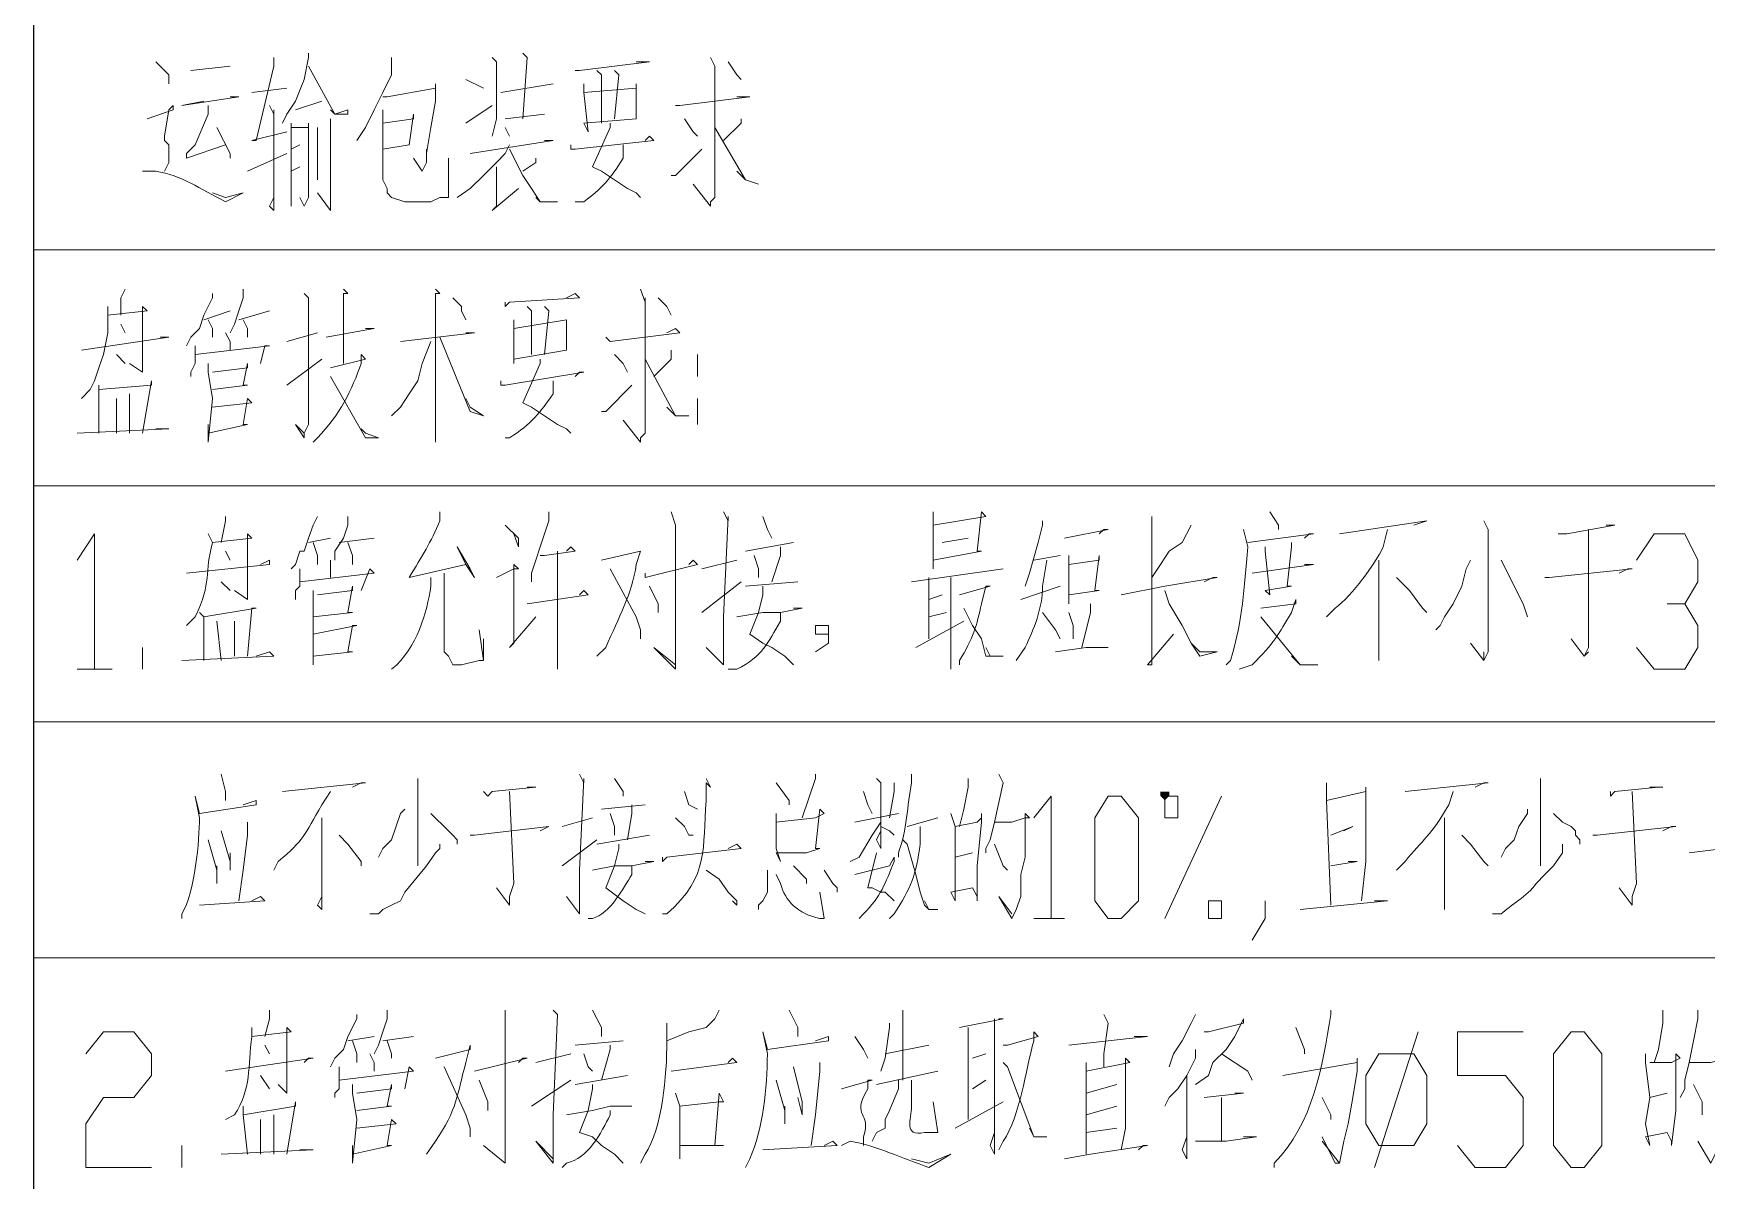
# Model space of a CAD drawing. Header units: millimetres. Extents: x 1435 to 2259, y 1083 to 2249.
# Drawn here: x 2074.3 to 2143.3, y 1800 to 1847.2 of the extents above; entities that cross this region are included whole.
import ezdxf

# ---------------------------------------------------------------- set-up
doc = ezdxf.new("R2010")
doc.units = ezdxf.units.MM
doc.layers.add('1', color=7, linetype='Continuous')

msp = doc.modelspace()

# ---------------------------------------------------------------- hatches: boundary and pattern name
h = msp.add_hatch(color=0)
h.dxf.hatch_style = 2
h.paths.add_polyline_path([(2120.965, 1815.619), (2120.785, 1815.799), (2120.785, 1815.979), (2120.965, 1815.979), (2121.145, 1815.979), (2121.145, 1815.799)])

# ---------------------------------------------------------------- linework, layer by layer
at = {"layer": '1', "color": 0, "lineweight": 25}
msp.add_lwpolyline([(2240.665, 1828.579), (2240.665, 2230.699), (2074.345, 2230.699), (2074.345, 1760.539)], dxfattribs=at)
at = {"layer": '1', "color": 0, "lineweight": 9}
for points in [[(2084.245, 1846.219), (2084.245, 1845.859), (2083.525, 1842.799), (2083.345, 1842.799), (2084.785, 1843.159)], [(2085.685, 1846.399), (2085.685, 1846.219), (2085.505, 1845.319), (2085.145, 1844.419), (2084.785, 1843.879), (2084.605, 1843.519)], [(2089.105, 1846.219), (2089.105, 1845.499), (2088.745, 1844.779), (2088.385, 1844.059), (2088.025, 1843.339), (2087.665, 1842.799)], [(2093.245, 1846.219), (2093.425, 1846.039), (2093.425, 1846.039), (2093.425, 1843.699), (2093.245, 1842.979)], [(2094.505, 1846.399), (2094.685, 1846.219), (2094.685, 1846.219), (2094.505, 1843.699)], [(2102.245, 1846.219), (2102.425, 1845.859), (2102.425, 1845.859), (2102.425, 1840.459), (2102.245, 1840.279), (2102.245, 1840.099), (2101.525, 1840.999)], [(2079.385, 1846.039), (2079.925, 1845.499), (2079.925, 1845.139)], [(2080.825, 1845.679), (2082.445, 1845.859)], [(2085.685, 1845.859), (2086.765, 1843.879), (2087.305, 1844.059), (2087.305, 1843.879), (2086.765, 1843.879), (2086.585, 1844.059)], [(2096.665, 1845.679), (2096.665, 1845.679), (2096.845, 1845.679), (2099.725, 1846.039), (2099.545, 1846.039), (2099.185, 1846.039)], [(2097.565, 1845.679), (2097.745, 1845.499), (2097.745, 1843.519)], [(2098.285, 1845.679), (2098.465, 1845.499), (2098.285, 1843.699)], [(2102.965, 1846.039), (2103.325, 1845.499), (2103.505, 1845.319)], [(2083.345, 1844.779), (2084.785, 1844.959)], [(2088.745, 1844.599), (2088.925, 1844.599), (2090.905, 1844.959), (2090.905, 1845.139), (2090.905, 1844.419), (2090.725, 1843.339), (2090.545, 1842.259), (2090.545, 1842.439), (2090.545, 1841.899), (2090.365, 1841.539), (2090.005, 1842.079), (2090.365, 1841.539)], [(2092.165, 1845.319), (2092.885, 1844.959)], [(2093.605, 1844.779), (2095.765, 1845.139)], [(2097.025, 1845.139), (2097.025, 1844.779), (2097.205, 1843.159), (2097.025, 1843.519), (2099.185, 1843.699), (2099.185, 1843.699), (2099.185, 1845.139), (2099.185, 1844.959), (2097.025, 1844.779)], [(2079.025, 1843.699), (2080.105, 1844.059), (2080.105, 1844.239), (2079.925, 1844.059), (2079.745, 1842.979), (2079.745, 1842.979), (2079.745, 1842.799), (2079.925, 1842.619), (2079.925, 1842.259), (2079.925, 1841.899), (2079.745, 1841.539)], [(2081.365, 1844.419), (2080.465, 1844.239), (2082.805, 1844.599), (2082.805, 1844.599), (2082.445, 1844.599)], [(2082.265, 1842.619), (2080.645, 1842.079), (2080.645, 1842.259), (2081.005, 1842.619), (2081.545, 1843.879), (2081.545, 1844.239)], [(2084.065, 1844.239), (2084.245, 1843.879), (2084.245, 1844.059), (2084.245, 1839.919), (2084.065, 1840.099), (2084.245, 1840.459)], [(2086.225, 1844.419), (2085.145, 1844.059)], [(2092.165, 1843.519), (2093.245, 1844.239)], [(2100.805, 1844.239), (2100.985, 1844.239), (2100.985, 1844.239), (2103.865, 1844.599), (2103.685, 1844.599), (2103.325, 1844.599)], [(2084.965, 1843.519), (2084.965, 1843.339), (2084.965, 1840.099), (2084.965, 1840.279)], [(2084.965, 1843.339), (2085.685, 1843.339), (2085.685, 1843.519), (2085.685, 1843.519), (2085.685, 1840.459), (2085.505, 1840.099), (2085.325, 1840.459)], [(2086.585, 1843.699), (2086.585, 1840.459), (2086.585, 1839.919), (2086.045, 1840.639)], [(2088.745, 1844.059), (2088.745, 1843.699), (2088.745, 1841.179), (2088.925, 1840.819), (2088.925, 1840.639), (2089.105, 1840.459), (2089.645, 1840.279), (2090.005, 1840.279), (2090.725, 1840.279), (2091.085, 1840.459), (2091.445, 1840.459), (2091.445, 1840.459), (2091.445, 1842.079), (2091.445, 1840.459)], [(2088.745, 1843.519), (2090.005, 1843.699), (2090.005, 1843.879), (2089.825, 1842.619), (2089.825, 1842.619), (2088.745, 1842.439)], [(2093.785, 1843.699), (2095.405, 1843.879)], [(2098.105, 1843.519), (2098.105, 1843.339), (2097.385, 1841.719), (2097.745, 1841.539), (2098.285, 1841.179), (2098.825, 1840.819), (2099.185, 1840.639), (2099.365, 1840.459)], [(2101.165, 1843.699), (2101.525, 1843.159), (2101.705, 1842.979)], [(2103.505, 1843.699), (2103.505, 1843.519), (2102.785, 1842.799)], [(2081.905, 1843.339), (2082.445, 1842.259), (2082.445, 1842.079)], [(2086.045, 1843.339), (2086.045, 1843.159), (2086.045, 1841.179), (2086.045, 1841.539), (2086.045, 1841.899)], [(2092.345, 1842.259), (2095.765, 1842.799), (2095.585, 1842.799), (2095.405, 1842.799)], [(2093.785, 1843.339), (2093.965, 1842.979)], [(2096.485, 1842.619), (2096.485, 1842.439), (2096.665, 1842.439), (2099.905, 1842.799), (2099.725, 1842.979), (2099.545, 1842.799)], [(2102.425, 1843.339), (2103.685, 1841.179), (2104.225, 1840.999), (2103.685, 1841.179), (2103.325, 1841.539)], [(2083.165, 1841.539), (2084.785, 1842.259)], [(2084.965, 1842.439), (2085.325, 1842.619)], [(2093.965, 1842.619), (2093.785, 1842.259), (2093.425, 1841.899), (2092.885, 1841.359), (2092.345, 1840.819), (2091.805, 1840.459)], [(2093.965, 1842.439), (2094.505, 1841.359), (2094.865, 1840.819), (2095.225, 1840.279), (2095.225, 1840.279), (2095.945, 1840.279), (2095.225, 1840.279), (2095.045, 1840.459)], [(2095.045, 1842.079), (2095.045, 1841.899), (2094.505, 1841.539)], [(2100.625, 1841.359), (2100.805, 1841.359), (2101.885, 1842.439)], [(2084.965, 1841.539), (2085.325, 1841.719)], [(2093.425, 1841.719), (2093.425, 1840.099), (2093.245, 1839.919), (2094.325, 1840.819)], [(2240.665, 1838.299), (2074.345, 1838.299)], [(2078.125, 1836.679), (2077.945, 1836.319), (2077.945, 1835.599)], [(2082.985, 1836.679), (2082.985, 1836.319), (2082.805, 1835.779), (2082.625, 1835.239), (2082.445, 1834.879)], [(2087.125, 1836.679), (2087.305, 1836.499), (2087.125, 1836.499), (2087.125, 1833.619)], [(2090.905, 1836.679), (2091.085, 1836.499), (2090.905, 1836.499), (2090.905, 1830.379), (2090.905, 1830.739), (2090.905, 1831.639)], [(2099.365, 1836.679), (2099.545, 1836.139), (2099.545, 1836.319), (2099.545, 1830.739), (2099.365, 1830.559), (2099.365, 1830.379), (2098.645, 1831.279)], [(2077.405, 1835.959), (2077.405, 1835.599), (2077.405, 1834.879), (2077.225, 1833.979), (2077.045, 1833.439), (2076.865, 1832.899), (2076.685, 1832.539), (2076.325, 1832.179)], [(2077.405, 1835.599), (2077.405, 1835.599), (2079.025, 1835.779), (2078.845, 1835.959), (2078.845, 1835.419), (2078.845, 1833.439), (2078.845, 1833.259), (2078.305, 1833.619)], [(2081.725, 1836.499), (2081.725, 1836.319), (2081.365, 1835.599), (2081.185, 1835.059), (2081.185, 1835.059), (2080.825, 1834.699), (2080.645, 1834.339)], [(2085.505, 1836.499), (2085.685, 1836.319), (2085.685, 1831.099), (2085.505, 1830.739), (2085.505, 1830.559), (2085.145, 1831.099), (2085.505, 1830.739)], [(2091.625, 1836.319), (2091.985, 1835.959), (2091.985, 1835.779), (2092.165, 1835.419)], [(2093.785, 1836.139), (2093.785, 1835.959), (2093.965, 1836.139), (2096.845, 1836.319), (2096.665, 1836.499), (2096.305, 1836.319)], [(2094.685, 1835.959), (2094.865, 1835.779), (2094.865, 1833.979)], [(2095.405, 1835.959), (2095.585, 1835.779), (2095.405, 1833.979)], [(2100.085, 1836.319), (2100.445, 1835.959), (2100.625, 1835.599)], [(2077.945, 1835.239), (2078.125, 1834.879)], [(2081.365, 1835.419), (2082.445, 1835.779)], [(2081.545, 1835.419), (2081.725, 1835.059), (2081.725, 1834.699)], [(2082.805, 1835.419), (2084.065, 1835.779)], [(2082.985, 1835.419), (2083.165, 1835.059), (2083.165, 1834.699)], [(2094.145, 1835.419), (2094.145, 1835.059), (2094.145, 1833.619), (2094.145, 1833.799), (2096.305, 1834.159), (2096.305, 1834.159), (2096.305, 1835.419), (2096.305, 1835.419), (2094.145, 1835.059)], [(2076.325, 1834.159), (2079.925, 1834.699), (2079.745, 1834.699), (2079.565, 1834.699)], [(2082.265, 1834.879), (2082.445, 1834.519), (2082.445, 1834.159)], [(2084.785, 1834.519), (2086.045, 1834.879)], [(2086.405, 1834.699), (2088.385, 1835.059), (2088.205, 1835.059), (2088.025, 1835.059)], [(2090.725, 1834.519), (2090.365, 1833.619), (2090.185, 1832.899), (2089.825, 1832.359), (2089.465, 1831.819), (2089.105, 1831.459)], [(2089.465, 1834.519), (2092.525, 1834.879), (2092.525, 1834.879), (2092.165, 1834.879)], [(2091.085, 1834.699), (2092.345, 1831.639), (2092.885, 1831.459), (2092.345, 1831.819), (2092.165, 1832.179)], [(2097.925, 1834.699), (2098.105, 1834.519), (2098.105, 1834.519), (2100.985, 1834.879), (2100.805, 1835.059), (2100.445, 1834.879)], [(2077.765, 1833.979), (2078.125, 1833.619)], [(2081.005, 1834.339), (2081.005, 1833.979), (2081.005, 1833.619), (2080.825, 1833.259), (2080.825, 1833.079)], [(2081.005, 1833.979), (2084.065, 1834.339), (2083.885, 1834.339), (2083.705, 1833.619)], [(2098.285, 1833.979), (2098.645, 1833.619), (2098.825, 1833.259)], [(2100.625, 1834.159), (2100.625, 1833.799), (2099.905, 1833.079)], [(2101.705, 1833.979), (2101.705, 1833.079)], [(2081.545, 1833.619), (2081.545, 1833.259), (2081.725, 1832.179), (2081.545, 1830.379), (2081.545, 1831.099)], [(2081.725, 1833.259), (2083.165, 1833.439), (2083.165, 1833.619), (2082.985, 1832.719), (2083.165, 1832.719), (2081.725, 1832.539)], [(2084.785, 1832.719), (2086.225, 1833.799)], [(2093.605, 1832.899), (2093.605, 1832.719), (2093.785, 1832.719), (2097.025, 1833.259), (2096.845, 1833.259), (2096.665, 1833.079)], [(2095.225, 1833.799), (2095.225, 1833.619), (2094.505, 1831.999), (2094.865, 1831.819), (2095.405, 1831.459), (2095.945, 1831.099), (2096.305, 1830.919), (2096.485, 1830.739)], [(2099.545, 1833.799), (2100.805, 1831.459), (2101.345, 1831.459), (2100.805, 1831.459), (2100.445, 1831.819)], [(2077.045, 1832.539), (2079.205, 1832.719), (2079.205, 1832.899), (2078.845, 1830.739)], [(2077.045, 1832.719), (2077.045, 1832.539), (2077.045, 1830.739)], [(2086.585, 1833.079), (2086.585, 1833.079), (2088.025, 1830.559), (2088.565, 1830.559), (2088.025, 1830.739), (2087.845, 1830.919)], [(2097.745, 1831.639), (2097.925, 1831.639), (2099.005, 1832.719)], [(2077.765, 1832.179), (2077.765, 1830.739)], [(2078.305, 1832.359), (2078.305, 1830.739)], [(2081.725, 1831.819), (2083.345, 1831.999), (2083.165, 1832.179), (2082.985, 1831.099), (2083.165, 1831.099), (2081.545, 1830.739)], [(2101.705, 1832.179), (2101.705, 1831.099)], [(2076.145, 1830.739), (2079.925, 1830.919), (2079.745, 1830.919), (2079.385, 1830.919)], [(2240.665, 1828.579), (2074.345, 1828.579)], [(2082.265, 1827.319), (2082.265, 1827.139), (2082.085, 1826.239)], [(2086.045, 1827.319), (2085.865, 1826.959), (2085.685, 1826.419), (2085.505, 1825.879), (2085.325, 1825.879), (2085.145, 1825.339), (2084.965, 1825.159)], [(2087.305, 1827.319), (2087.305, 1826.959), (2087.125, 1826.419), (2086.765, 1825.879), (2086.765, 1825.519)], [(2093.785, 1826.959), (2094.325, 1826.419), (2094.325, 1826.059), (2094.145, 1826.599)], [(2095.585, 1827.499), (2095.585, 1827.139), (2095.225, 1826.059), (2095.045, 1825.519), (2094.865, 1824.979), (2094.865, 1824.619)], [(2100.625, 1827.499), (2100.805, 1826.959), (2100.805, 1822.999), (2100.805, 1821.739), (2100.805, 1821.199), (2100.805, 1821.019), (2099.905, 1821.919), (2100.805, 1821.199)], [(2102.785, 1827.499), (2102.965, 1827.139), (2102.965, 1827.319), (2102.785, 1823.179), (2102.785, 1821.379), (2102.785, 1821.199), (2102.785, 1821.199), (2102.065, 1821.919), (2102.785, 1821.199)], [(2104.405, 1827.319), (2104.585, 1826.779), (2104.765, 1826.419)], [(2111.425, 1827.499), (2111.425, 1826.959), (2111.425, 1825.159), (2111.425, 1825.519), (2113.405, 1825.879), (2113.225, 1825.879), (2113.405, 1827.499), (2113.585, 1827.319), (2111.425, 1826.959)], [(2115.925, 1827.139), (2115.925, 1826.959), (2115.745, 1826.239), (2115.385, 1824.979), (2115.205, 1824.439)], [(2120.425, 1827.319), (2120.425, 1826.959), (2120.425, 1821.199), (2120.245, 1821.199), (2121.325, 1822.459)], [(2122.045, 1826.959), (2121.685, 1826.239), (2121.145, 1825.879), (2120.785, 1825.339), (2120.425, 1824.799)], [(2125.285, 1827.499), (2125.645, 1826.959), (2125.645, 1826.779)], [(2128.165, 1826.599), (2131.765, 1827.139), (2131.765, 1827.139), (2131.225, 1826.959)], [(2134.105, 1827.139), (2134.285, 1826.779), (2134.285, 1822.459), (2134.285, 1821.739), (2134.105, 1821.379), (2133.565, 1822.099)], [(2137.165, 1826.599), (2137.345, 1826.599), (2137.525, 1826.599), (2139.505, 1826.959), (2139.505, 1826.959), (2139.325, 1826.959), (2139.145, 1826.959)], [(2076.145, 1825.519), (2076.865, 1826.599), (2076.865, 1821.019)], [(2081.725, 1826.239), (2083.345, 1826.419), (2083.165, 1826.599), (2083.165, 1826.239), (2083.165, 1824.259), (2083.165, 1823.899), (2082.625, 1824.259)], [(2085.685, 1826.239), (2086.585, 1826.419)], [(2085.865, 1826.239), (2086.045, 1825.699), (2086.045, 1825.339)], [(2086.945, 1826.239), (2088.385, 1826.419)], [(2087.305, 1826.239), (2087.485, 1825.699), (2087.485, 1825.339)], [(2103.685, 1825.879), (2105.665, 1826.239)], [(2111.785, 1826.239), (2112.865, 1826.419)], [(2116.825, 1826.419), (2118.625, 1826.779), (2118.445, 1826.779), (2118.265, 1826.599)], [(2124.385, 1826.239), (2127.085, 1826.599), (2126.905, 1826.599), (2126.725, 1826.419)], [(2125.105, 1826.059), (2125.105, 1825.879), (2125.285, 1824.079), (2125.105, 1824.259), (2126.185, 1824.439), (2126.005, 1824.439), (2126.185, 1826.059), (2126.185, 1826.239)], [(2138.425, 1826.779), (2138.425, 1822.459), (2138.425, 1821.919), (2138.245, 1821.559), (2137.705, 1822.279), (2138.245, 1821.559), (2138.425, 1821.739)], [(2140.405, 1825.519), (2141.125, 1826.599), (2142.385, 1826.599), (2142.925, 1825.519), (2142.925, 1824.619), (2142.385, 1823.719), (2141.665, 1823.719)], [(2082.265, 1825.879), (2082.445, 1825.519)], [(2095.225, 1825.699), (2095.405, 1825.699), (2096.665, 1825.879), (2096.485, 1826.059), (2096.305, 1825.879)], [(2095.945, 1825.879), (2095.945, 1821.019), (2095.945, 1821.379), (2095.945, 1821.919)], [(2104.045, 1825.699), (2104.225, 1825.159), (2104.225, 1824.799)], [(2105.125, 1826.059), (2105.125, 1825.699), (2104.765, 1824.619)], [(2115.565, 1825.519), (2116.645, 1825.699)], [(2117.005, 1825.699), (2117.005, 1825.339), (2117.005, 1823.719), (2117.005, 1824.079), (2118.265, 1824.259), (2118.085, 1824.259), (2118.265, 1825.699), (2118.265, 1825.519), (2117.005, 1825.339)], [(2080.645, 1824.979), (2084.065, 1825.339), (2084.065, 1825.519), (2083.705, 1825.339)], [(2085.325, 1825.159), (2085.325, 1824.439), (2085.145, 1824.259), (2085.145, 1824.079), (2085.145, 1823.899)], [(2085.325, 1824.619), (2088.385, 1824.979), (2088.205, 1825.159), (2087.845, 1824.259)], [(2086.585, 1825.519), (2086.585, 1825.159), (2086.585, 1824.799)], [(2091.265, 1824.979), (2091.265, 1824.619), (2091.265, 1823.899), (2091.265, 1822.279), (2091.265, 1821.739), (2091.445, 1821.559), (2091.625, 1821.199), (2091.985, 1821.199), (2092.705, 1821.379), (2092.885, 1821.379), (2092.705, 1822.639)], [(2093.425, 1824.799), (2094.145, 1825.159), (2094.325, 1825.159), (2094.145, 1825.339), (2094.145, 1822.099), (2093.965, 1821.919), (2095.045, 1823.179)], [(2098.105, 1825.159), (2099.185, 1823.179), (2099.365, 1822.639), (2099.365, 1822.279)], [(2099.545, 1824.979), (2099.545, 1824.799), (2101.705, 1825.339), (2101.525, 1825.519), (2101.345, 1825.339)], [(2101.885, 1825.159), (2103.325, 1825.519)], [(2110.525, 1824.619), (2114.305, 1825.159)], [(2124.565, 1824.979), (2127.085, 1825.339), (2126.905, 1825.339), (2126.725, 1825.339)], [(2129.785, 1825.519), (2129.785, 1821.559), (2129.785, 1821.379), (2129.785, 1821.739), (2129.785, 1822.099)], [(2133.565, 1825.519), (2133.385, 1825.159), (2133.205, 1824.439), (2132.845, 1823.719), (2132.485, 1823.179), (2132.305, 1822.819), (2132.125, 1822.639)], [(2134.825, 1825.519), (2135.725, 1823.719), (2135.905, 1823.179)], [(2136.625, 1824.799), (2136.625, 1824.799), (2136.805, 1824.799), (2140.225, 1825.159), (2140.045, 1825.159), (2139.685, 1824.979)], [(2082.085, 1824.619), (2082.445, 1824.259)], [(2086.045, 1824.079), (2087.485, 1824.259), (2087.485, 1824.439), (2087.305, 1823.359), (2087.485, 1823.359), (2085.865, 1823.179)], [(2085.865, 1824.259), (2085.865, 1821.199), (2085.865, 1821.559), (2085.865, 1821.919)], [(2094.685, 1823.719), (2097.205, 1824.079), (2097.025, 1824.259), (2096.845, 1824.079)], [(2099.725, 1824.439), (2100.085, 1823.719), (2100.085, 1823.359)], [(2101.885, 1823.359), (2103.505, 1824.619)], [(2103.685, 1824.439), (2105.845, 1824.619)], [(2104.405, 1824.439), (2104.405, 1824.079), (2104.225, 1823.359), (2103.865, 1822.459), (2104.405, 1822.099), (2104.765, 1821.919), (2105.305, 1821.559), (2105.665, 1821.199)], [(2111.245, 1824.799), (2111.245, 1822.279)], [(2112.145, 1824.799), (2112.145, 1821.019), (2112.145, 1821.199), (2112.145, 1821.739)], [(2115.025, 1823.899), (2116.645, 1824.439)], [(2119.165, 1824.079), (2120.965, 1824.439), (2123.125, 1824.799), (2122.945, 1824.799), (2122.585, 1824.619)], [(2120.965, 1824.259), (2121.145, 1823.719), (2121.685, 1822.819), (2122.045, 1822.099), (2122.405, 1821.559), (2123.125, 1821.739), (2122.405, 1821.739)], [(2131.765, 1823.359), (2131.585, 1823.539), (2131.045, 1824.259), (2130.505, 1824.799)], [(2081.365, 1823.179), (2083.525, 1823.539), (2083.345, 1823.539), (2083.165, 1821.559)], [(2103.325, 1823.179), (2104.405, 1823.359), (2105.125, 1823.359), (2106.025, 1823.539), (2105.845, 1823.539), (2105.665, 1823.539)], [(2111.245, 1823.899), (2111.785, 1824.079)], [(2112.685, 1823.539), (2112.865, 1823.179), (2113.045, 1822.819), (2113.405, 1822.279), (2113.585, 1821.559), (2113.765, 1821.559), (2114.305, 1821.559), (2113.765, 1821.559)], [(2117.905, 1823.719), (2117.905, 1823.359), (2117.545, 1821.919)], [(2142.385, 1823.719), (2142.925, 1822.819), (2142.925, 1821.919), (2142.385, 1821.019), (2141.125, 1821.019), (2140.405, 1821.919)], [(2081.185, 1823.359), (2081.365, 1823.179), (2081.365, 1821.379)], [(2081.905, 1822.999), (2082.085, 1821.379)], [(2082.625, 1822.999), (2082.625, 1821.559)], [(2085.865, 1822.459), (2087.665, 1822.819), (2087.485, 1822.819), (2087.305, 1821.739), (2087.485, 1821.739), (2085.865, 1821.559)], [(2107.105, 1822.459), (2106.565, 1822.459), (2106.565, 1822.819), (2107.105, 1822.819), (2107.105, 1822.099), (2106.565, 1821.739)], [(2110.705, 1821.919), (2112.685, 1822.999)], [(2111.245, 1823.179), (2111.965, 1823.359)], [(2115.925, 1823.359), (2116.465, 1822.639), (2116.645, 1822.279)], [(2117.005, 1823.359), (2117.185, 1822.819), (2117.185, 1822.279)], [(2124.925, 1823.179), (2124.925, 1823.179), (2126.545, 1821.199), (2127.265, 1821.199), (2126.545, 1821.199), (2126.185, 1821.559)], [(2092.885, 1822.279), (2092.885, 1821.379)], [(2122.045, 1822.099), (2122.405, 1821.739)], [(2133.565, 1822.099), (2134.105, 1821.379), (2134.105, 1821.739)], [(2078.845, 1821.019), (2078.845, 1821.919)], [(2080.465, 1821.379), (2084.245, 1821.559), (2084.065, 1821.739), (2083.525, 1821.559)], [(2113.585, 1821.919), (2113.765, 1821.559)], [(2116.465, 1821.739), (2117.725, 1821.919), (2118.625, 1821.919), (2118.625, 1821.919), (2118.265, 1821.919)], [(2076.145, 1821.019), (2077.585, 1821.019)], [(2240.665, 1818.859), (2074.345, 1818.859)], [(2082.085, 1816.699), (2082.265, 1815.979), (2082.265, 1815.619)], [(2096.845, 1816.699), (2097.025, 1816.339), (2097.025, 1816.519), (2096.845, 1812.739), (2096.845, 1810.939), (2096.845, 1810.939), (2096.305, 1811.659), (2096.845, 1810.939)], [(2106.565, 1816.699), (2106.565, 1816.519), (2106.025, 1814.899)], [(2114.125, 1816.699), (2114.305, 1816.339), (2113.945, 1814.719), (2113.765, 1813.999), (2113.585, 1813.639), (2113.585, 1813.459)], [(2084.605, 1815.979), (2088.025, 1816.339), (2087.845, 1816.339), (2087.485, 1816.159)], [(2090.185, 1816.519), (2090.185, 1816.339), (2090.185, 1816.339), (2090.185, 1812.919), (2090.185, 1813.279), (2090.185, 1813.639)], [(2092.885, 1815.979), (2093.065, 1815.799), (2093.245, 1815.979), (2095.045, 1816.159), (2094.865, 1816.159), (2094.685, 1816.159)], [(2093.965, 1815.979), (2094.145, 1812.199), (2093.965, 1811.659), (2093.965, 1811.299), (2093.425, 1812.019), (2093.965, 1811.299), (2093.965, 1811.479)], [(2098.285, 1816.519), (2098.645, 1815.979), (2098.645, 1815.799)], [(2101.165, 1815.979), (2101.165, 1815.979), (2101.345, 1815.439), (2101.705, 1815.259)], [(2104.945, 1816.339), (2105.485, 1815.619), (2105.485, 1815.439)], [(2108.545, 1815.979), (2108.725, 1815.439), (2108.905, 1815.079)], [(2109.085, 1816.519), (2109.265, 1816.339), (2109.265, 1813.639), (2109.085, 1813.999), (2109.265, 1814.359)], [(2109.805, 1816.339), (2109.805, 1815.979), (2109.625, 1814.899)], [(2112.865, 1816.519), (2112.865, 1816.159), (2112.685, 1815.259), (2112.505, 1814.539)], [(2127.625, 1816.339), (2127.625, 1815.619), (2127.805, 1811.299)], [(2127.625, 1815.619), (2129.245, 1815.979), (2129.245, 1816.159), (2129.245, 1813.099), (2129.065, 1811.479)], [(2130.865, 1815.979), (2134.285, 1816.339), (2134.105, 1816.339), (2133.745, 1816.159)], [(2136.445, 1816.519), (2136.445, 1816.339), (2136.445, 1816.339), (2136.445, 1812.919), (2136.445, 1813.639)], [(2139.325, 1815.979), (2139.325, 1815.799), (2139.505, 1815.979), (2139.505, 1815.979), (2141.305, 1816.159), (2141.485, 1816.159), (2141.305, 1816.159), (2140.945, 1816.159)], [(2140.225, 1815.979), (2140.405, 1812.199), (2140.225, 1811.659), (2140.225, 1811.299), (2139.685, 1812.019), (2140.225, 1811.299), (2140.225, 1811.479)], [(2089.645, 1815.259), (2089.465, 1815.079), (2089.105, 1813.999), (2088.745, 1813.639), (2088.565, 1813.279)], [(2097.745, 1815.259), (2099.545, 1815.439)], [(2099.005, 1815.439), (2099.005, 1815.079), (2098.825, 1813.999)], [(2104.945, 1815.079), (2104.945, 1814.719), (2104.945, 1813.639), (2105.125, 1813.099), (2104.945, 1813.459), (2106.205, 1813.459), (2106.745, 1813.639), (2106.565, 1813.639), (2106.745, 1815.259), (2106.925, 1815.079), (2106.565, 1814.899), (2104.945, 1814.719)], [(2115.565, 1814.899), (2116.285, 1815.799), (2116.285, 1810.759)], [(2118.625, 1810.759), (2118.085, 1811.479), (2118.085, 1814.899), (2118.625, 1815.799), (2119.165, 1815.799), (2119.885, 1814.899), (2119.885, 1811.479), (2119.165, 1810.759), (2118.625, 1810.759)], [(2121.505, 1815.799), (2120.965, 1815.799), (2120.965, 1814.899), (2121.505, 1814.899), (2121.505, 1815.799)], [(2123.305, 1815.799), (2120.965, 1810.759)], [(2135.905, 1815.259), (2135.905, 1815.079), (2135.545, 1814.539), (2135.365, 1813.999), (2135.005, 1813.639), (2134.825, 1813.279)], [(2083.165, 1814.719), (2083.165, 1814.179), (2082.985, 1812.739), (2082.805, 1811.479)], [(2086.225, 1814.899), (2086.225, 1814.539), (2086.225, 1811.299), (2086.225, 1811.119), (2086.045, 1811.299), (2086.225, 1811.659)], [(2090.725, 1815.079), (2091.445, 1814.359), (2091.625, 1814.179), (2091.805, 1813.999), (2091.805, 1813.819)], [(2092.345, 1814.179), (2092.525, 1814.179), (2092.525, 1814.179), (2095.585, 1814.539), (2095.585, 1814.539), (2095.225, 1814.359)], [(2096.125, 1814.539), (2097.385, 1814.899)], [(2098.105, 1815.079), (2098.285, 1814.539), (2098.285, 1814.179)], [(2100.805, 1814.899), (2101.165, 1814.539), (2101.345, 1814.179), (2101.525, 1814.179)], [(2109.265, 1814.719), (2108.905, 1814.179), (2108.365, 1813.279), (2108.005, 1813.099)], [(2108.185, 1814.719), (2109.985, 1815.079)], [(2109.265, 1814.539), (2109.625, 1814.359), (2109.805, 1814.179)], [(2110.345, 1814.539), (2111.605, 1814.899)], [(2112.145, 1815.079), (2112.325, 1814.539), (2112.325, 1811.479), (2112.145, 1811.839), (2113.045, 1812.019), (2113.225, 1811.659), (2113.225, 1811.479), (2113.225, 1812.919), (2113.405, 1814.719), (2113.405, 1815.079), (2113.405, 1814.899), (2113.225, 1814.719), (2112.325, 1814.539)], [(2113.945, 1814.719), (2114.665, 1814.719), (2114.665, 1814.719), (2115.205, 1814.899), (2115.385, 1814.899), (2115.205, 1815.079), (2115.205, 1814.179), (2115.205, 1813.279), (2115.025, 1812.559), (2115.025, 1811.659), (2114.845, 1811.119), (2114.665, 1810.759), (2114.125, 1811.659), (2114.665, 1810.939)], [(2127.805, 1814.179), (2128.705, 1814.539), (2128.705, 1814.539), (2128.345, 1814.359)], [(2132.485, 1814.899), (2132.485, 1811.299), (2132.485, 1811.119), (2132.485, 1811.299), (2132.485, 1811.659)], [(2136.985, 1815.079), (2137.345, 1814.719), (2137.705, 1814.539), (2137.885, 1814.359), (2137.885, 1814.179), (2138.065, 1813.999), (2138.065, 1813.819)], [(2138.605, 1814.179), (2138.785, 1814.179), (2138.785, 1814.179), (2142.025, 1814.539), (2141.845, 1814.539), (2141.485, 1814.359)], [(2081.545, 1813.999), (2081.905, 1812.739), (2081.905, 1812.199), (2081.905, 1812.919)], [(2082.085, 1814.359), (2082.445, 1813.099), (2082.445, 1812.739), (2082.445, 1813.459)], [(2087.845, 1812.919), (2087.845, 1813.099), (2087.305, 1813.819), (2086.945, 1814.179)], [(2091.085, 1813.819), (2091.085, 1813.639), (2090.905, 1813.459), (2090.545, 1812.919), (2089.645, 1811.839), (2089.465, 1811.479), (2089.105, 1811.299), (2088.745, 1811.119), (2088.565, 1810.939), (2088.205, 1810.939)], [(2096.125, 1812.919), (2097.565, 1813.999)], [(2097.565, 1813.819), (2099.725, 1814.179)], [(2098.465, 1813.819), (2098.465, 1813.639), (2098.285, 1812.919), (2097.925, 1812.019), (2098.645, 1811.479), (2099.185, 1811.119), (2099.545, 1810.939)], [(2100.265, 1813.279), (2100.265, 1813.099), (2100.445, 1813.279), (2103.505, 1813.639), (2103.325, 1813.819), (2102.965, 1813.639)], [(2110.165, 1813.999), (2110.345, 1813.819), (2110.705, 1812.559), (2110.885, 1811.839), (2111.065, 1811.299), (2111.245, 1811.119), (2111.605, 1811.119), (2111.245, 1811.119), (2111.065, 1811.479)], [(2113.945, 1813.819), (2114.305, 1812.919), (2114.485, 1812.739)], [(2134.285, 1812.919), (2134.105, 1813.099), (2133.565, 1813.819), (2133.205, 1814.179)], [(2142.565, 1813.459), (2144.005, 1813.639), (2145.985, 1813.819), (2145.805, 1813.999), (2145.445, 1813.819)], [(2109.085, 1813.459), (2108.725, 1812.019), (2108.905, 1812.019), (2109.265, 1811.839), (2109.445, 1811.839), (2109.805, 1811.479)], [(2112.325, 1813.279), (2113.045, 1813.459)], [(2097.385, 1812.739), (2098.285, 1812.919), (2099.005, 1812.919), (2099.905, 1813.099), (2099.725, 1813.099), (2099.545, 1813.099)], [(2102.065, 1812.739), (2102.605, 1812.379), (2102.965, 1811.839), (2103.145, 1811.659), (2103.325, 1811.479), (2103.325, 1811.299), (2103.145, 1811.479)], [(2104.585, 1812.739), (2104.585, 1811.839), (2104.405, 1811.479), (2104.225, 1811.299), (2104.225, 1811.119)], [(2105.665, 1812.919), (2106.205, 1812.379), (2106.205, 1812.199)], [(2106.925, 1812.739), (2107.285, 1812.199), (2107.465, 1812.019), (2107.465, 1811.839)], [(2127.805, 1812.919), (2128.885, 1813.099), (2128.705, 1813.099), (2128.525, 1813.099)], [(2081.185, 1811.299), (2083.885, 1811.479), (2083.705, 1811.659), (2083.345, 1811.479)], [(2123.305, 1810.759), (2122.765, 1810.759), (2122.765, 1811.479), (2123.305, 1811.479), (2123.305, 1810.759)], [(2125.105, 1811.479), (2125.105, 1810.759), (2124.565, 1809.859)], [(2126.545, 1811.119), (2130.145, 1811.479), (2129.605, 1811.479)], [(2115.565, 1810.759), (2116.825, 1810.759)], [(2240.665, 1809.139), (2074.345, 1809.139)], [(2084.065, 1806.979), (2084.065, 1806.619), (2083.885, 1805.899)], [(2088.925, 1806.979), (2088.925, 1806.619), (2088.745, 1806.079), (2088.565, 1805.539), (2088.385, 1805.179)], [(2093.785, 1806.979), (2093.785, 1806.439), (2093.785, 1802.479), (2093.785, 1801.219), (2093.785, 1800.679), (2093.785, 1800.679), (2092.885, 1801.399), (2093.785, 1800.679)], [(2095.765, 1806.979), (2095.945, 1806.799), (2095.945, 1806.799), (2095.765, 1802.659), (2095.765, 1800.859), (2095.765, 1800.679), (2095.045, 1801.579), (2095.765, 1800.859)], [(2097.385, 1806.979), (2097.745, 1806.259), (2097.745, 1805.899)], [(2105.485, 1806.979), (2105.845, 1806.259), (2105.845, 1805.899)], [(2110.165, 1806.979), (2110.165, 1804.099)], [(2141.485, 1806.979), (2141.485, 1806.439), (2141.305, 1805.359), (2141.125, 1804.819)], [(2142.925, 1806.979), (2142.925, 1806.619), (2142.745, 1805.719), (2142.565, 1804.819), (2142.385, 1804.099), (2142.385, 1803.739), (2142.205, 1803.379)], [(2083.345, 1805.899), (2083.345, 1805.899), (2084.965, 1806.079), (2084.785, 1806.259), (2084.785, 1805.719), (2084.785, 1803.739), (2084.785, 1803.559), (2084.425, 1803.919)], [(2087.665, 1806.799), (2087.665, 1806.619), (2087.305, 1805.899), (2087.125, 1805.359), (2087.125, 1805.359), (2086.765, 1804.999), (2086.585, 1804.639)], [(2109.625, 1806.439), (2109.625, 1806.259), (2109.445, 1804.999), (2109.265, 1804.459)], [(2112.505, 1806.259), (2114.305, 1806.619), (2114.125, 1806.619), (2114.125, 1806.619)], [(2112.865, 1806.259), (2112.865, 1802.479)], [(2113.945, 1806.619), (2113.945, 1801.039), (2113.765, 1801.399), (2113.945, 1801.939)], [(2118.445, 1806.799), (2118.625, 1806.439), (2118.445, 1805.179), (2118.445, 1804.639)], [(2122.225, 1806.799), (2122.045, 1806.439), (2121.685, 1805.719), (2121.325, 1805.179), (2121.145, 1804.639)], [(2122.585, 1806.079), (2122.765, 1806.079), (2124.205, 1806.439), (2124.205, 1806.619), (2123.845, 1805.899), (2123.485, 1805.359), (2122.945, 1804.819), (2122.765, 1804.279), (2122.225, 1803.919)], [(2126.725, 1805.179), (2126.725, 1805.359), (2126.365, 1806.259)], [(2076.505, 1805.179), (2077.225, 1806.079), (2078.485, 1806.079), (2079.205, 1805.179), (2079.205, 1804.279), (2078.485, 1803.379), (2077.225, 1803.379), (2076.505, 1802.299), (2076.505, 1800.499), (2079.205, 1800.499)], [(2083.885, 1805.539), (2084.065, 1805.179)], [(2087.305, 1805.719), (2088.385, 1805.899)], [(2087.485, 1805.719), (2087.665, 1805.179), (2087.665, 1804.819)], [(2088.745, 1805.719), (2090.005, 1805.899)], [(2088.925, 1805.719), (2089.105, 1805.179), (2089.105, 1804.999)], [(2096.665, 1805.539), (2098.645, 1805.719)], [(2098.105, 1805.539), (2098.105, 1805.359), (2097.745, 1804.099)], [(2108.185, 1805.899), (2108.545, 1805.359), (2108.725, 1804.999)], [(2109.445, 1805.179), (2111.245, 1805.539)], [(2117.005, 1805.539), (2120.245, 1805.899), (2120.065, 1805.899), (2119.705, 1805.899)], [(2129.605, 1800.499), (2131.405, 1806.079)], [(2133.025, 1801.399), (2133.745, 1800.499), (2135.005, 1800.499), (2135.725, 1801.399), (2135.725, 1803.379), (2135.005, 1804.279), (2133.025, 1804.279), (2133.025, 1806.079), (2135.725, 1806.079)], [(2137.705, 1800.499), (2136.985, 1801.399), (2136.985, 1805.179), (2137.705, 1806.079), (2138.245, 1806.079), (2138.965, 1805.179), (2138.965, 1801.399), (2138.245, 1800.499), (2137.705, 1800.499)], [(2082.265, 1804.459), (2085.865, 1804.999), (2085.685, 1804.999), (2085.505, 1804.819)], [(2088.205, 1805.179), (2088.385, 1804.819), (2088.385, 1804.459)], [(2092.525, 1804.459), (2092.525, 1804.459), (2094.685, 1804.999), (2094.505, 1804.999), (2094.325, 1804.819)], [(2095.045, 1804.819), (2096.485, 1805.179)], [(2097.025, 1805.179), (2097.205, 1804.639), (2097.385, 1804.459)], [(2100.625, 1804.459), (2103.325, 1804.819), (2103.145, 1804.999), (2102.965, 1804.819)], [(2113.585, 1805.179), (2113.045, 1804.999)], [(2117.725, 1804.459), (2119.525, 1804.819), (2119.345, 1804.999), (2119.345, 1802.119), (2119.165, 1801.219)], [(2122.225, 1805.359), (2122.225, 1804.999), (2121.865, 1804.279), (2121.505, 1803.739), (2121.145, 1803.379), (2120.965, 1803.019)], [(2123.305, 1805.179), (2124.385, 1804.459), (2124.565, 1804.099)], [(2127.445, 1801.759), (2127.985, 1800.679), (2128.165, 1800.679), (2128.345, 1801.579), (2128.525, 1802.299), (2128.705, 1803.379), (2128.885, 1804.459), (2128.885, 1804.999), (2128.885, 1804.819), (2125.825, 1804.279)], [(2129.785, 1801.399), (2129.245, 1802.299), (2129.245, 1804.279), (2129.785, 1805.179), (2131.225, 1805.179), (2131.765, 1804.279), (2131.765, 1802.299), (2131.225, 1801.399), (2129.785, 1801.399)], [(2140.765, 1805.179), (2140.765, 1804.819), (2140.945, 1803.379), (2140.765, 1802.299), (2140.945, 1801.399), (2140.765, 1801.759), (2141.665, 1801.939), (2141.845, 1801.579), (2141.845, 1801.399), (2142.025, 1802.839), (2142.025, 1804.999), (2142.025, 1805.179), (2142.205, 1804.999), (2141.845, 1804.819), (2140.945, 1804.819)], [(2142.565, 1804.819), (2143.465, 1804.819), (2144.185, 1804.999), (2144.185, 1805.179), (2144.185, 1805.359), (2144.005, 1804.459), (2144.005, 1803.379), (2143.825, 1802.479), (2143.825, 1801.579), (2143.645, 1801.039), (2143.465, 1800.679), (2142.925, 1801.579), (2143.465, 1800.679)], [(2083.705, 1804.279), (2084.065, 1803.739)], [(2086.945, 1804.639), (2086.945, 1804.279), (2086.945, 1804.099), (2086.945, 1803.739), (2086.765, 1803.559), (2086.765, 1803.379)], [(2086.945, 1804.099), (2090.005, 1804.459), (2089.825, 1804.639), (2089.645, 1803.739)], [(2091.265, 1804.639), (2092.165, 1802.659), (2092.345, 1802.119), (2092.345, 1801.759)], [(2096.665, 1803.919), (2098.825, 1804.279)], [(2105.665, 1804.639), (2106.025, 1803.199), (2106.025, 1802.659), (2105.845, 1803.379)], [(2106.745, 1804.819), (2106.745, 1804.459), (2106.565, 1802.659), (2106.385, 1801.399)], [(2109.085, 1803.919), (2111.605, 1804.459)], [(2114.305, 1804.819), (2114.485, 1804.639), (2115.565, 1801.759), (2116.105, 1801.759), (2116.105, 1801.759), (2115.565, 1801.759), (2115.385, 1802.119)], [(2117.725, 1804.819), (2117.725, 1804.279), (2117.725, 1801.039)], [(2121.865, 1804.279), (2121.865, 1800.859), (2121.685, 1801.219), (2121.865, 1801.759)], [(2087.485, 1803.919), (2087.485, 1803.559), (2087.665, 1802.479), (2087.485, 1800.679), (2087.485, 1801.399)], [(2087.665, 1803.559), (2089.105, 1803.739), (2089.105, 1803.919), (2088.925, 1803.019), (2089.105, 1803.019), (2087.665, 1802.839)], [(2092.705, 1804.099), (2093.065, 1803.199), (2093.065, 1802.839)], [(2094.865, 1803.019), (2096.485, 1804.099)], [(2097.385, 1803.919), (2097.385, 1803.739), (2097.205, 1802.839), (2096.845, 1801.939), (2097.385, 1801.759), (2097.745, 1801.399), (2098.285, 1801.039), (2098.645, 1800.679)], [(2100.805, 1803.559), (2100.985, 1803.019), (2100.985, 1802.119), (2100.985, 1800.859), (2100.985, 1801.399), (2102.785, 1801.399), (2102.425, 1801.399), (2102.605, 1803.559), (2102.785, 1803.199), (2102.605, 1803.199), (2100.985, 1803.019)], [(2104.945, 1804.099), (2105.305, 1802.839), (2105.305, 1802.299), (2105.305, 1803.019)], [(2109.985, 1804.099), (2109.985, 1803.739), (2109.625, 1802.839), (2109.445, 1802.479), (2109.445, 1802.119), (2109.085, 1801.939), (2108.905, 1801.579)], [(2113.585, 1804.099), (2113.045, 1803.739)], [(2117.725, 1803.559), (2118.985, 1803.919)], [(2122.585, 1803.379), (2124.205, 1803.559), (2124.025, 1803.559), (2123.845, 1803.559)], [(2140.945, 1803.379), (2141.665, 1803.559)], [(2142.745, 1803.919), (2143.105, 1803.199), (2143.105, 1803.019), (2143.105, 1802.659)], [(2082.985, 1802.659), (2085.145, 1803.019), (2085.145, 1803.199), (2084.785, 1801.039)], [(2082.985, 1803.019), (2082.985, 1802.659), (2083.165, 1801.039)], [(2096.305, 1802.659), (2097.385, 1802.839), (2098.105, 1803.019), (2099.005, 1803.019), (2098.645, 1803.019)], [(2112.325, 1802.119), (2114.305, 1803.199)], [(2117.725, 1802.659), (2118.985, 1803.019)], [(2123.305, 1803.379), (2123.305, 1801.579)], [(2127.445, 1803.379), (2127.625, 1803.019), (2127.805, 1802.659), (2127.805, 1802.479)], [(2083.705, 1802.479), (2083.705, 1801.039)], [(2084.245, 1802.659), (2084.245, 1801.039)], [(2087.665, 1802.119), (2089.285, 1802.299), (2089.105, 1802.479), (2088.925, 1801.399), (2089.105, 1801.399), (2087.485, 1801.039)], [(2117.725, 1801.939), (2118.985, 1802.119)], [(2104.405, 1801.219), (2107.465, 1801.399), (2107.285, 1801.579), (2106.925, 1801.399)], [(2122.225, 1801.579), (2123.485, 1801.579), (2124.745, 1801.759), (2124.565, 1801.759), (2124.205, 1801.759)], [(2127.445, 1801.579), (2128.165, 1800.679)], [(2080.465, 1800.499), (2080.465, 1801.399)], [(2082.085, 1801.039), (2085.865, 1801.219), (2085.685, 1801.219), (2085.325, 1801.219)], [(2116.825, 1800.859), (2117.905, 1801.039), (2120.245, 1801.399), (2120.065, 1801.399), (2119.885, 1801.219)]]:
    msp.add_lwpolyline(points, dxfattribs=at)
for points, knots in [([(2098.645, 1842.619), (2098.645, 1842.619), (2098.645, 1842.079), (2098.645, 1842.079), (2098.105, 1841.179), (2097.745, 1840.819), (2097.025, 1840.279), (2097.025, 1840.279), (2096.665, 1840.279), (2096.665, 1840.279)], [0, 0, 0, 0, 1, 1, 1, 2, 2, 2, 3, 3, 3, 3]), ([(2078.845, 1841.539), (2078.845, 1841.539), (2079.385, 1841.539), (2079.385, 1841.539), (2080.465, 1841.359), (2081.185, 1840.819), (2082.265, 1840.279), (2082.265, 1840.279), (2082.985, 1840.639), (2082.985, 1840.639), (2082.985, 1840.639), (2082.265, 1840.459), (2082.265, 1840.459), (2082.265, 1840.459), (2081.725, 1840.639), (2081.725, 1840.639)], [0, 0, 0, 0, 1, 1, 1, 2, 2, 2, 3, 3, 3, 4, 4, 4, 5, 5, 5, 5]), ([(2086.585, 1833.439), (2086.585, 1833.439), (2088.025, 1833.799), (2088.025, 1833.799), (2088.025, 1833.799), (2087.845, 1833.979), (2087.845, 1833.979), (2087.845, 1833.979), (2087.845, 1833.619), (2087.845, 1833.619), (2087.485, 1832.539), (2086.945, 1831.459), (2086.045, 1830.559), (2086.045, 1830.559), (2085.865, 1830.379), (2085.865, 1830.379)], [0, 0, 0, 0, 1, 1, 1, 2, 2, 2, 3, 3, 3, 4, 4, 4, 5, 5, 5, 5]), ([(2095.765, 1832.899), (2095.765, 1832.899), (2095.765, 1832.359), (2095.765, 1832.359), (2095.225, 1831.639), (2094.865, 1831.099), (2093.965, 1830.559), (2093.965, 1830.559), (2093.785, 1830.559), (2093.785, 1830.559)], [0, 0, 0, 0, 1, 1, 1, 2, 2, 2, 3, 3, 3, 3]), ([(2091.085, 1827.499), (2091.085, 1827.499), (2091.085, 1827.139), (2091.085, 1827.139), (2090.725, 1826.239), (2090.365, 1825.699), (2089.825, 1824.799), (2089.825, 1824.799), (2089.825, 1824.799), (2089.825, 1824.799), (2089.825, 1824.799), (2092.165, 1825.339), (2092.165, 1825.339), (2092.165, 1825.339), (2091.805, 1826.059), (2091.805, 1826.059), (2091.805, 1826.059), (2092.345, 1825.159), (2092.345, 1825.159), (2092.345, 1825.159), (2092.525, 1824.799), (2092.525, 1824.799), (2092.525, 1824.799), (2092.165, 1825.339), (2092.165, 1825.339)], [0, 0, 0, 0, 1, 1, 1, 2, 2, 2, 3, 3, 3, 4, 4, 4, 5, 5, 5, 6, 6, 6, 7, 7, 7, 8, 8, 8, 8]), ([(2081.545, 1826.599), (2081.545, 1826.599), (2081.725, 1826.239), (2081.725, 1826.239), (2081.365, 1824.979), (2081.725, 1824.619), (2081.005, 1823.179), (2081.005, 1823.179), (2080.645, 1822.819), (2080.645, 1822.819)], [0, 0, 0, 0, 1, 1, 1, 2, 2, 2, 3, 3, 3, 3]), ([(2124.205, 1826.779), (2124.205, 1826.779), (2124.385, 1826.059), (2124.385, 1826.059), (2124.205, 1824.259), (2124.205, 1823.179), (2123.665, 1821.379), (2123.665, 1821.379), (2123.485, 1821.199), (2123.485, 1821.199)], [0, 0, 0, 0, 1, 1, 1, 2, 2, 2, 3, 3, 3, 3]), ([(2130.145, 1826.779), (2130.145, 1826.779), (2129.965, 1826.059), (2129.965, 1826.059), (2129.605, 1825.339), (2128.705, 1824.079), (2127.985, 1823.539), (2127.985, 1823.539), (2127.625, 1823.179), (2127.625, 1823.179)], [0, 0, 0, 0, 1, 1, 1, 2, 2, 2, 3, 3, 3, 3]), ([(2097.745, 1825.519), (2097.745, 1825.519), (2099.365, 1825.879), (2099.365, 1825.879), (2099.365, 1825.879), (2099.365, 1825.879), (2099.365, 1825.879), (2099.365, 1825.879), (2099.185, 1825.339), (2099.185, 1825.339), (2099.005, 1824.079), (2098.465, 1823.179), (2097.925, 1821.919), (2097.925, 1821.919), (2097.565, 1821.559), (2097.565, 1821.559)], [0, 0, 0, 0, 1, 1, 1, 2, 2, 2, 3, 3, 3, 4, 4, 4, 5, 5, 5, 5]), ([(2116.105, 1825.519), (2116.105, 1825.519), (2115.925, 1824.439), (2115.925, 1824.439), (2115.925, 1823.539), (2115.565, 1822.639), (2115.205, 1821.919), (2115.205, 1821.919), (2114.845, 1821.379), (2114.845, 1821.379)], [0, 0, 0, 0, 1, 1, 1, 2, 2, 2, 3, 3, 3, 3]), ([(2090.725, 1824.799), (2090.725, 1824.799), (2090.725, 1824.439), (2090.725, 1824.439), (2090.545, 1823.359), (2090.185, 1821.919), (2089.105, 1821.019), (2089.105, 1821.019), (2089.105, 1821.019), (2089.105, 1821.019)], [0, 0, 0, 0, 1, 1, 1, 2, 2, 2, 3, 3, 3, 3]), ([(2112.505, 1824.079), (2112.505, 1824.079), (2113.765, 1824.439), (2113.765, 1824.439), (2113.765, 1824.439), (2113.585, 1824.439), (2113.585, 1824.439), (2113.585, 1824.439), (2113.405, 1823.719), (2113.405, 1823.719), (2113.225, 1822.819), (2113.045, 1822.279), (2112.505, 1821.379), (2112.505, 1821.379), (2112.505, 1821.199), (2112.505, 1821.199)], [0, 0, 0, 0, 1, 1, 1, 2, 2, 2, 3, 3, 3, 4, 4, 4, 5, 5, 5, 5]), ([(2124.925, 1823.539), (2124.925, 1823.539), (2126.365, 1823.719), (2126.365, 1823.719), (2126.365, 1823.719), (2126.365, 1823.899), (2126.365, 1823.899), (2126.365, 1823.899), (2126.185, 1823.359), (2126.185, 1823.359), (2125.645, 1822.459), (2125.465, 1822.099), (2124.565, 1821.199), (2124.565, 1821.199), (2124.025, 1821.019), (2124.025, 1821.019)], [0, 0, 0, 0, 1, 1, 1, 2, 2, 2, 3, 3, 3, 4, 4, 4, 5, 5, 5, 5]), ([(2105.125, 1823.359), (2105.125, 1823.359), (2105.125, 1822.999), (2105.125, 1822.999), (2104.585, 1822.099), (2104.405, 1821.559), (2103.325, 1821.019), (2103.325, 1821.019), (2102.965, 1821.019), (2102.965, 1821.019)], [0, 0, 0, 0, 1, 1, 1, 2, 2, 2, 3, 3, 3, 3]), ([(2110.525, 1816.699), (2110.525, 1816.699), (2110.525, 1816.339), (2110.525, 1816.339), (2110.345, 1815.439), (2110.345, 1814.359), (2109.985, 1813.459), (2109.985, 1813.459), (2109.985, 1813.279), (2109.985, 1813.279)], [0, 0, 0, 0, 1, 1, 1, 2, 2, 2, 3, 3, 3, 3]), ([(2086.585, 1815.979), (2086.585, 1815.979), (2086.225, 1815.439), (2086.225, 1815.439), (2085.505, 1814.179), (2085.505, 1813.999), (2084.425, 1813.099), (2084.425, 1813.099), (2084.245, 1812.739), (2084.245, 1812.739)], [0, 0, 0, 0, 1, 1, 1, 2, 2, 2, 3, 3, 3, 3]), ([(2102.065, 1816.519), (2102.065, 1816.519), (2102.245, 1816.159), (2102.245, 1816.159), (2102.245, 1816.159), (2102.065, 1816.339), (2102.065, 1816.339), (2102.065, 1816.339), (2102.065, 1815.619), (2102.065, 1815.619), (2101.885, 1813.639), (2102.245, 1812.559), (2100.445, 1810.939), (2100.445, 1810.939), (2100.265, 1810.939), (2100.265, 1810.939)], [0, 0, 0, 0, 1, 1, 1, 2, 2, 2, 3, 3, 3, 4, 4, 4, 5, 5, 5, 5]), ([(2132.845, 1815.979), (2132.845, 1815.979), (2132.665, 1815.439), (2132.665, 1815.439), (2131.945, 1814.179), (2131.585, 1813.999), (2130.865, 1813.099), (2130.865, 1813.099), (2130.505, 1812.739), (2130.505, 1812.739)], [0, 0, 0, 0, 1, 1, 1, 2, 2, 2, 3, 3, 3, 3]), ([(2082.985, 1815.439), (2082.985, 1815.439), (2083.525, 1815.619), (2083.525, 1815.619), (2083.525, 1815.619), (2083.525, 1815.439), (2083.525, 1815.439), (2083.525, 1815.439), (2083.525, 1815.439), (2083.525, 1815.439), (2083.525, 1815.439), (2081.185, 1815.079), (2081.185, 1815.079), (2081.185, 1815.079), (2081.005, 1815.799), (2081.005, 1815.799), (2081.005, 1815.799), (2081.185, 1814.899), (2081.185, 1814.899), (2081.185, 1813.999), (2081.005, 1811.839), (2080.465, 1810.939), (2080.465, 1810.939), (2080.465, 1810.759), (2080.465, 1810.759)], [0, 0, 0, 0, 1, 1, 1, 2, 2, 2, 3, 3, 3, 4, 4, 4, 5, 5, 5, 6, 6, 6, 7, 7, 7, 8, 8, 8, 8]), ([(2110.885, 1814.539), (2110.885, 1814.539), (2110.885, 1813.819), (2110.885, 1813.819), (2110.705, 1812.559), (2110.525, 1812.019), (2109.805, 1810.939), (2109.805, 1810.939), (2109.625, 1810.759), (2109.625, 1810.759)], [0, 0, 0, 0, 1, 1, 1, 2, 2, 2, 3, 3, 3, 3]), ([(2137.345, 1813.819), (2137.345, 1813.819), (2137.345, 1813.639), (2137.345, 1813.639), (2137.345, 1813.639), (2137.345, 1813.459), (2137.345, 1813.459), (2137.345, 1813.459), (2136.985, 1812.919), (2136.985, 1812.919), (2136.985, 1812.919), (2136.625, 1812.559), (2136.625, 1812.559), (2136.625, 1812.559), (2136.625, 1812.559), (2136.625, 1812.559), (2136.625, 1812.559), (2136.265, 1812.199), (2136.265, 1812.199), (2135.905, 1811.659), (2135.185, 1811.299), (2134.825, 1810.939), (2134.825, 1810.939), (2134.465, 1810.939), (2134.465, 1810.939)], [0, 0, 0, 0, 1, 1, 1, 2, 2, 2, 3, 3, 3, 4, 4, 4, 5, 5, 5, 6, 6, 6, 7, 7, 7, 8, 8, 8, 8]), ([(2108.185, 1812.559), (2108.185, 1812.559), (2109.625, 1812.919), (2109.625, 1812.919), (2109.625, 1812.919), (2109.805, 1813.279), (2109.805, 1813.279), (2109.805, 1813.279), (2109.805, 1813.099), (2109.805, 1813.099), (2109.445, 1812.199), (2109.265, 1811.659), (2108.545, 1810.939), (2108.545, 1810.939), (2108.365, 1810.759), (2108.365, 1810.759)], [0, 0, 0, 0, 1, 1, 1, 2, 2, 2, 3, 3, 3, 4, 4, 4, 5, 5, 5, 5]), ([(2099.005, 1812.919), (2099.005, 1812.919), (2099.005, 1812.559), (2099.005, 1812.559), (2098.645, 1812.019), (2098.105, 1810.939), (2097.385, 1810.759), (2097.385, 1810.759), (2097.205, 1810.759), (2097.205, 1810.759)], [0, 0, 0, 0, 1, 1, 1, 2, 2, 2, 3, 3, 3, 3]), ([(2104.945, 1812.559), (2104.945, 1812.559), (2105.125, 1812.199), (2105.125, 1812.199), (2105.305, 1811.479), (2105.845, 1810.939), (2106.745, 1810.759), (2106.745, 1810.759), (2106.925, 1810.759), (2106.925, 1810.759), (2106.925, 1810.759), (2106.745, 1811.839), (2106.745, 1811.839), (2106.745, 1811.839), (2106.925, 1810.759), (2106.925, 1810.759)], [0, 0, 0, 0, 1, 1, 1, 2, 2, 2, 3, 3, 3, 4, 4, 4, 5, 5, 5, 5]), ([(2102.605, 1806.979), (2102.605, 1806.979), (2102.425, 1806.619), (2102.425, 1806.619), (2102.425, 1806.619), (2102.065, 1806.259), (2102.065, 1806.259), (2102.065, 1806.259), (2101.345, 1806.079), (2101.345, 1806.079), (2101.345, 1806.079), (2100.445, 1805.719), (2100.445, 1805.719), (2100.445, 1805.719), (2100.445, 1806.439), (2100.445, 1806.439), (2100.445, 1806.439), (2100.445, 1805.719), (2100.445, 1805.719), (2100.445, 1804.279), (2100.265, 1802.119), (2099.545, 1801.039), (2099.545, 1801.039), (2099.365, 1800.679), (2099.365, 1800.679)], [0, 0, 0, 0, 1, 1, 1, 2, 2, 2, 3, 3, 3, 4, 4, 4, 5, 5, 5, 6, 6, 6, 7, 7, 7, 8, 8, 8, 8]), ([(2127.805, 1806.979), (2127.805, 1806.979), (2127.805, 1806.799), (2127.805, 1806.799), (2127.445, 1804.639), (2127.085, 1802.299), (2125.465, 1800.679), (2125.465, 1800.679), (2125.465, 1800.499), (2125.465, 1800.499)], [0, 0, 0, 0, 1, 1, 1, 2, 2, 2, 3, 3, 3, 3]), ([(2083.345, 1806.259), (2083.345, 1806.259), (2083.345, 1805.899), (2083.345, 1805.899), (2083.165, 1804.639), (2083.345, 1803.739), (2082.625, 1802.659), (2082.625, 1802.659), (2082.265, 1802.479), (2082.265, 1802.479)], [0, 0, 0, 0, 1, 1, 1, 2, 2, 2, 3, 3, 3, 3]), ([(2090.905, 1804.999), (2090.905, 1804.999), (2092.345, 1805.359), (2092.345, 1805.359), (2092.345, 1805.359), (2092.345, 1805.539), (2092.345, 1805.539), (2092.345, 1805.539), (2092.165, 1804.819), (2092.165, 1804.819), (2091.805, 1803.559), (2091.805, 1802.839), (2090.905, 1801.579), (2090.905, 1801.579), (2090.545, 1801.039), (2090.545, 1801.039)], [0, 0, 0, 0, 1, 1, 1, 2, 2, 2, 3, 3, 3, 4, 4, 4, 5, 5, 5, 5]), ([(2106.565, 1805.719), (2106.565, 1805.719), (2107.105, 1805.899), (2107.105, 1805.899), (2107.105, 1805.899), (2107.105, 1805.719), (2107.105, 1805.719), (2107.105, 1805.719), (2107.105, 1805.719), (2107.105, 1805.719), (2107.105, 1805.719), (2104.585, 1805.359), (2104.585, 1805.359), (2104.585, 1805.359), (2104.405, 1806.079), (2104.405, 1806.079), (2104.405, 1806.079), (2104.585, 1805.179), (2104.585, 1805.179), (2104.585, 1803.739), (2104.405, 1802.119), (2103.865, 1800.859), (2103.865, 1800.859), (2103.685, 1800.499), (2103.685, 1800.499)], [0, 0, 0, 0, 1, 1, 1, 2, 2, 2, 3, 3, 3, 4, 4, 4, 5, 5, 5, 6, 6, 6, 7, 7, 7, 8, 8, 8, 8]), ([(2114.305, 1805.539), (2114.305, 1805.539), (2114.305, 1805.539), (2114.305, 1805.539), (2114.305, 1805.539), (2114.485, 1805.539), (2114.485, 1805.539), (2114.485, 1805.539), (2115.745, 1805.899), (2115.745, 1805.899), (2115.745, 1805.899), (2115.565, 1806.079), (2115.565, 1806.079), (2115.565, 1806.079), (2115.565, 1805.719), (2115.565, 1805.719), (2115.205, 1804.459), (2115.025, 1802.659), (2114.305, 1801.579), (2114.305, 1801.579), (2114.125, 1801.219), (2114.125, 1801.219)], [0, 0, 0, 0, 1, 1, 1, 2, 2, 2, 3, 3, 3, 4, 4, 4, 5, 5, 5, 6, 6, 6, 7, 7, 7, 7]), ([(2107.645, 1803.739), (2107.645, 1803.739), (2108.905, 1804.099), (2108.905, 1804.099), (2108.905, 1804.099), (2108.725, 1804.099), (2108.725, 1804.099), (2108.725, 1804.099), (2108.725, 1803.739), (2108.725, 1803.739), (2108.005, 1802.479), (2108.905, 1802.839), (2108.545, 1801.759), (2108.545, 1801.759), (2108.545, 1801.399), (2108.545, 1801.399)], [0, 0, 0, 0, 1, 1, 1, 2, 2, 2, 3, 3, 3, 4, 4, 4, 5, 5, 5, 5]), ([(2110.525, 1804.099), (2110.525, 1804.099), (2110.525, 1803.019), (2110.525, 1803.019), (2110.525, 1802.479), (2110.165, 1801.759), (2111.065, 1801.939), (2111.065, 1801.939), (2111.605, 1801.939), (2111.605, 1801.939), (2111.605, 1801.939), (2111.425, 1803.199), (2111.425, 1803.199)], [0, 0, 0, 0, 1, 1, 1, 2, 2, 2, 3, 3, 3, 4, 4, 4, 4]), ([(2098.105, 1802.839), (2098.105, 1802.839), (2098.105, 1802.659), (2098.105, 1802.659), (2097.745, 1801.939), (2097.205, 1800.859), (2096.305, 1800.679), (2096.305, 1800.679), (2096.125, 1800.499), (2096.125, 1800.499)], [0, 0, 0, 0, 1, 1, 1, 2, 2, 2, 3, 3, 3, 3]), ([(2107.645, 1801.399), (2107.645, 1801.399), (2108.005, 1801.579), (2108.005, 1801.579), (2109.085, 1801.399), (2110.165, 1800.859), (2111.245, 1800.499), (2111.245, 1800.499), (2112.145, 1801.039), (2112.145, 1801.039), (2112.145, 1801.039), (2111.245, 1800.679), (2111.245, 1800.679), (2111.245, 1800.679), (2110.525, 1800.859), (2110.525, 1800.859)], [0, 0, 0, 0, 1, 1, 1, 2, 2, 2, 3, 3, 3, 4, 4, 4, 5, 5, 5, 5])]:
    msp.add_open_spline(points, degree=3, knots=knots, dxfattribs=at)

doc.saveas('drawing.dxf')
